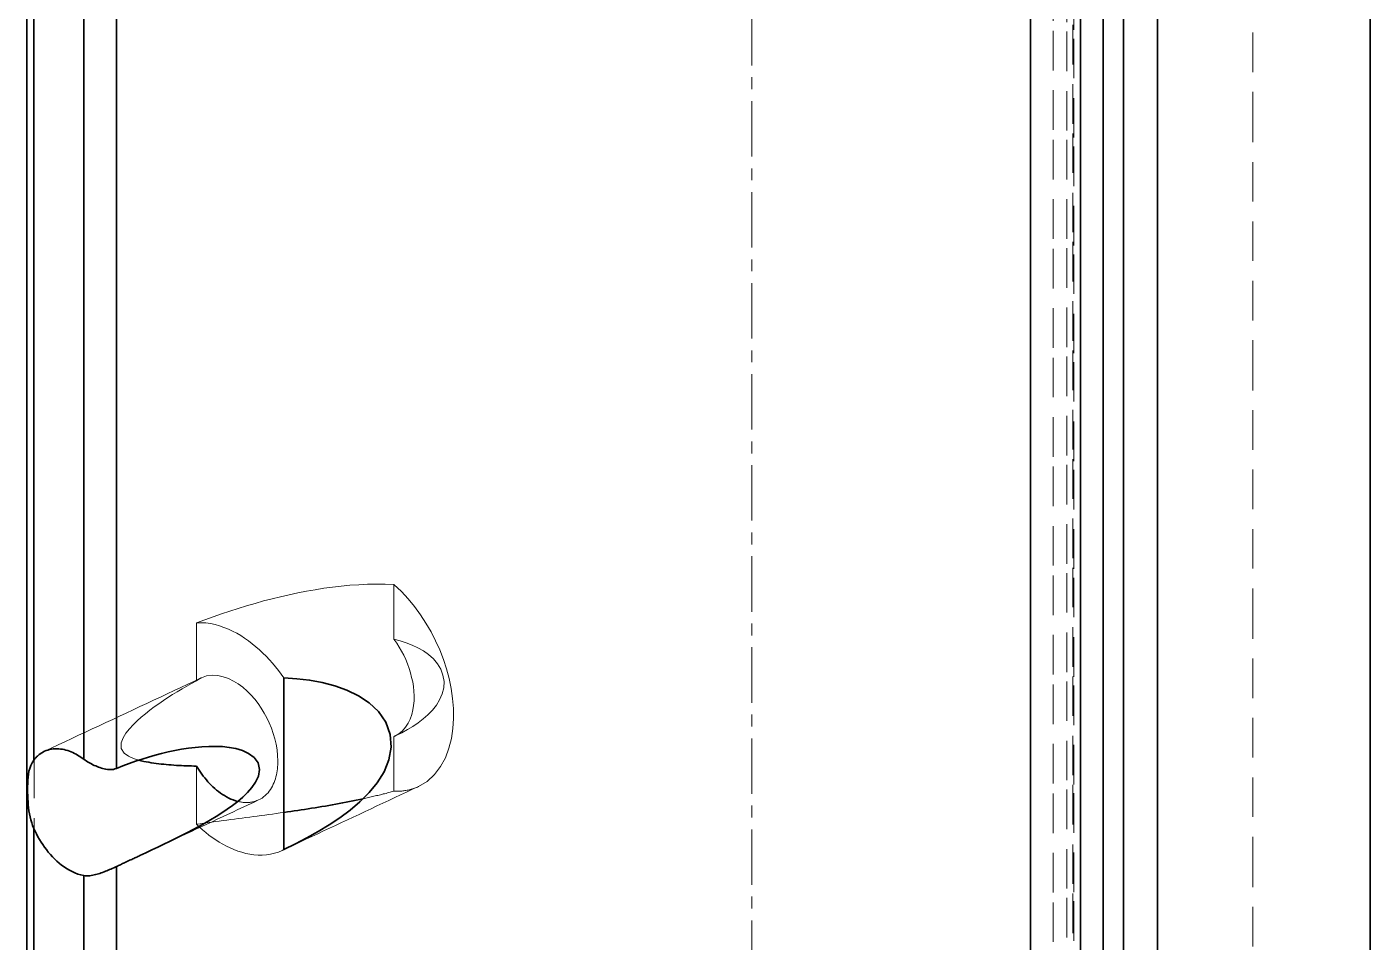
# Model space of a CAD drawing. Header units: millimetres. Extents: x 10 to 410, y 10 to 287.
# Drawn here: x 331.84 to 348.81, y 125.48 to 137.04 of the extents above; entities that cross this region are included whole.
import ezdxf

# ---------------------------------------------------------------- set-up
doc = ezdxf.new("R2010")
doc.units = ezdxf.units.MM
doc.linetypes.add('CENTER', pattern=[1.15, 0.7, -0.15, 0.15, -0.15])
doc.linetypes.add('DASHED', pattern=[0.75, 0.5, -0.25])
for name, color, linetype, lineweight in [('CENTER', 4, 'CENTER', 13), ('HIDDEN', 8, 'DASHED', 18), ('VISIBLE', 7, 'CONTINUOUS', 35)]:
    doc.layers.add(name, color=color, linetype=linetype, lineweight=lineweight)

msp = doc.modelspace()

# ---------------------------------------------------------------- linework, layer by layer
at = {"layer": 'CENTER'}
msp.add_line((341, 94), (341, 178), dxfattribs=at)
at = {"layer": 'HIDDEN'}
for points in [[(331.933, 104.587), (331.933, 107.723), (331.933, 110.86), (331.933, 113.997), (331.933, 117.133), (331.933, 120.27), (331.933, 123.406), (331.933, 126.543), (331.933, 129.679), (331.933, 132.816), (331.933, 135.953), (331.933, 139.089), (331.933, 142.226), (331.933, 145.362), (331.933, 148.499), (331.933, 151.635), (331.933, 154.772), (331.933, 157.909), (331.933, 161.045), (331.933, 164.182), (331.933, 167.318), (331.933, 170.455), (331.933, 173.591), (331.933, 176.728)], [(347.331, 101.215), (347.331, 104.351), (347.331, 107.488), (347.331, 110.624), (347.331, 113.761), (347.331, 116.897), (347.331, 120.034), (347.331, 123.171), (347.331, 126.307), (347.331, 129.444), (347.331, 132.58), (347.331, 135.717), (347.331, 138.853), (347.331, 141.99), (347.331, 145.127), (347.331, 148.263), (347.331, 151.4), (347.331, 154.536), (347.331, 157.673), (347.331, 160.809), (347.331, 163.946), (347.331, 167.082), (347.331, 170.219), (347.331, 173.356)], [(344.808, 121.976), (344.808, 123.352), (344.808, 124.728), (344.808, 126.104), (344.808, 127.48), (344.808, 128.856), (344.808, 130.232), (344.808, 131.608), (344.808, 132.984), (344.808, 134.36), (344.808, 135.736), (344.808, 137.112), (344.808, 138.488), (344.808, 139.864), (344.808, 141.24), (344.808, 142.616), (344.808, 143.992), (344.808, 145.368), (344.808, 146.744), (344.808, 148.12), (344.808, 149.496), (344.808, 150.872), (344.808, 152.248), (344.808, 153.624)], [(345.058, 122.096), (345.058, 123.467), (345.058, 124.839), (345.058, 126.211), (345.058, 127.583), (345.058, 128.955), (345.058, 130.327), (345.058, 131.699), (345.058, 133.071), (345.058, 134.442), (345.058, 135.814), (345.058, 137.186), (345.058, 138.558), (345.058, 139.93), (345.058, 141.302), (345.058, 142.674), (345.058, 144.045), (345.058, 145.417), (345.058, 146.789), (345.058, 148.161), (345.058, 149.533), (345.058, 150.905), (345.058, 152.277), (345.058, 153.649)], [(344.979, 122.048), (344.979, 123.416), (344.979, 124.784), (344.979, 126.152), (344.979, 127.52), (344.979, 128.888), (344.979, 130.255), (344.979, 131.623), (344.979, 132.991), (344.979, 134.359), (344.979, 135.727), (344.979, 137.095), (344.979, 138.462), (344.979, 139.83), (344.979, 141.198), (344.979, 142.566), (344.979, 143.934), (344.979, 145.302), (344.979, 146.669), (344.979, 148.037), (344.979, 149.405), (344.979, 150.773), (344.979, 152.141), (344.979, 153.508)], [(345.067, 122.02), (345.067, 123.382), (345.067, 124.744), (345.067, 126.106), (345.067, 127.467), (345.067, 128.829), (345.067, 130.191), (345.067, 131.553), (345.067, 132.914), (345.067, 134.276), (345.067, 135.638), (345.067, 137), (345.067, 138.362), (345.067, 139.723), (345.067, 141.085), (345.067, 142.447), (345.067, 143.809), (345.067, 145.171), (345.067, 146.532), (345.067, 147.894), (345.067, 149.256), (345.067, 150.618), (345.067, 151.979), (345.067, 153.341)], [(333.984, 129.51), (334.088, 129.549), (334.193, 129.586), (334.298, 129.622), (334.404, 129.658), (334.51, 129.691), (334.616, 129.724), (334.723, 129.755), (334.83, 129.785), (334.938, 129.813), (335.046, 129.839), (335.154, 129.864), (335.263, 129.887), (335.372, 129.909), (335.482, 129.928), (335.592, 129.945), (335.702, 129.96), (335.813, 129.973), (335.923, 129.983), (336.034, 129.991), (336.145, 129.996), (336.257, 129.998), (336.368, 129.997), (336.479, 129.993)], [(336.479, 129.302), (336.479, 129.332), (336.479, 129.362), (336.479, 129.392), (336.479, 129.422), (336.479, 129.452), (336.479, 129.482), (336.479, 129.512), (336.479, 129.542), (336.479, 129.572), (336.479, 129.602), (336.479, 129.632), (336.479, 129.663), (336.479, 129.693), (336.479, 129.723), (336.479, 129.753), (336.479, 129.783), (336.479, 129.813), (336.479, 129.843), (336.479, 129.873), (336.479, 129.903), (336.479, 129.933), (336.479, 129.963), (336.479, 129.993)], [(336.788, 127.441), (336.897, 127.506), (336.991, 127.592), (337.068, 127.693), (337.128, 127.805), (337.173, 127.924), (337.205, 128.047), (337.224, 128.173), (337.232, 128.299), (337.23, 128.427), (337.22, 128.553), (337.201, 128.679), (337.175, 128.804), (337.142, 128.926), (337.103, 129.047), (337.057, 129.166), (337.005, 129.282), (336.947, 129.395), (336.883, 129.506), (336.814, 129.612), (336.739, 129.715), (336.658, 129.813), (336.572, 129.906), (336.479, 129.993)], [(333.984, 129.51), (334.043, 129.511), (334.102, 129.507), (334.16, 129.499), (334.218, 129.487), (334.275, 129.471), (334.331, 129.452), (334.386, 129.43), (334.439, 129.404), (334.492, 129.377), (334.543, 129.347), (334.592, 129.315), (334.641, 129.281), (334.688, 129.245), (334.734, 129.208), (334.778, 129.169), (334.821, 129.128), (334.863, 129.086), (334.904, 129.043), (334.943, 128.999), (334.981, 128.954), (335.018, 128.908), (335.054, 128.861), (335.088, 128.813)], [(333.984, 128.777), (333.984, 128.809), (333.984, 128.841), (333.984, 128.873), (333.984, 128.905), (333.984, 128.937), (333.984, 128.968), (333.984, 129), (333.984, 129.032), (333.984, 129.064), (333.984, 129.096), (333.984, 129.128), (333.984, 129.16), (333.984, 129.192), (333.984, 129.223), (333.984, 129.255), (333.984, 129.287), (333.984, 129.319), (333.984, 129.351), (333.984, 129.383), (333.984, 129.415), (333.984, 129.447), (333.984, 129.478), (333.984, 129.51)], [(336.506, 128.086), (336.578, 128.121), (336.649, 128.16), (336.717, 128.201), (336.784, 128.246), (336.848, 128.295), (336.908, 128.348), (336.964, 128.406), (337.014, 128.469), (337.056, 128.537), (337.088, 128.611), (337.107, 128.689), (337.111, 128.769), (337.098, 128.849), (337.07, 128.924), (337.028, 128.992), (336.976, 129.054), (336.917, 129.107), (336.851, 129.154), (336.781, 129.194), (336.709, 129.228), (336.634, 129.257), (336.557, 129.282), (336.479, 129.302)], [(336.489, 128.078), (336.541, 128.108), (336.586, 128.146), (336.625, 128.191), (336.657, 128.241), (336.683, 128.294), (336.703, 128.35), (336.717, 128.408), (336.726, 128.466), (336.732, 128.525), (336.733, 128.585), (336.73, 128.644), (336.724, 128.703), (336.715, 128.762), (336.702, 128.82), (336.687, 128.877), (336.67, 128.934), (336.65, 128.99), (336.627, 129.045), (336.602, 129.099), (336.575, 129.152), (336.545, 129.203), (336.513, 129.253), (336.479, 129.302)], [(334.045, 128.814), (334.112, 128.838), (334.182, 128.847), (334.253, 128.843), (334.322, 128.829), (334.388, 128.805), (334.452, 128.774), (334.512, 128.737), (334.569, 128.695), (334.622, 128.648), (334.672, 128.598), (334.719, 128.545), (334.762, 128.489), (334.802, 128.431), (334.839, 128.37), (334.873, 128.308), (334.903, 128.244), (334.93, 128.179), (334.954, 128.112), (334.973, 128.044), (334.989, 127.975), (335.001, 127.905), (335.009, 127.835), (335.011, 127.764)], [(332.063, 127.886), (332.149, 127.926), (332.235, 127.966), (332.321, 128.007), (332.408, 128.047), (332.494, 128.088), (332.58, 128.128), (332.666, 128.168), (332.752, 128.209), (332.839, 128.249), (332.925, 128.289), (333.011, 128.33), (333.097, 128.37), (333.183, 128.411), (333.269, 128.451), (333.356, 128.491), (333.442, 128.532), (333.528, 128.572), (333.614, 128.612), (333.7, 128.653), (333.787, 128.693), (333.873, 128.734), (333.959, 128.774), (334.045, 128.814)], [(333.255, 127.774), (333.189, 127.795), (333.125, 127.824), (333.069, 127.864), (333.032, 127.923), (333.031, 127.992), (333.055, 128.057), (333.092, 128.116), (333.136, 128.171), (333.184, 128.222), (333.234, 128.27), (333.286, 128.316), (333.34, 128.361), (333.395, 128.404), (333.45, 128.446), (333.507, 128.487), (333.565, 128.526), (333.623, 128.565), (333.682, 128.602), (333.741, 128.639), (333.801, 128.675), (333.861, 128.71), (333.922, 128.744), (333.984, 128.777)], [(333.984, 128.777), (333.986, 128.779), (333.989, 128.781), (333.991, 128.783), (333.994, 128.785), (333.996, 128.786), (333.999, 128.788), (334.001, 128.79), (334.004, 128.792), (334.007, 128.793), (334.009, 128.795), (334.012, 128.797), (334.015, 128.798), (334.017, 128.8), (334.02, 128.801), (334.023, 128.803), (334.026, 128.804), (334.028, 128.806), (334.031, 128.807), (334.034, 128.809), (334.037, 128.81), (334.039, 128.812), (334.042, 128.813), (334.045, 128.814)], [(336.479, 128.074), (336.48, 128.074), (336.481, 128.075), (336.483, 128.075), (336.484, 128.076), (336.485, 128.076), (336.486, 128.077), (336.487, 128.077), (336.488, 128.078), (336.489, 128.078), (336.491, 128.079), (336.492, 128.079), (336.493, 128.08), (336.494, 128.08), (336.495, 128.081), (336.496, 128.082), (336.498, 128.082), (336.499, 128.083), (336.5, 128.083), (336.501, 128.084), (336.502, 128.084), (336.503, 128.085), (336.504, 128.085), (336.506, 128.086)], [(336.479, 128.074), (336.48, 128.074), (336.48, 128.074), (336.48, 128.074), (336.481, 128.074), (336.481, 128.075), (336.482, 128.075), (336.482, 128.075), (336.483, 128.075), (336.483, 128.075), (336.484, 128.076), (336.484, 128.076), (336.484, 128.076), (336.485, 128.076), (336.485, 128.076), (336.486, 128.077), (336.486, 128.077), (336.487, 128.077), (336.487, 128.077), (336.488, 128.077), (336.488, 128.078), (336.488, 128.078), (336.489, 128.078), (336.489, 128.078)], [(336.479, 127.382), (336.479, 127.412), (336.479, 127.442), (336.479, 127.472), (336.479, 127.502), (336.479, 127.532), (336.479, 127.562), (336.479, 127.592), (336.479, 127.622), (336.479, 127.653), (336.479, 127.683), (336.479, 127.713), (336.479, 127.743), (336.479, 127.773), (336.479, 127.803), (336.479, 127.833), (336.479, 127.863), (336.479, 127.893), (336.479, 127.923), (336.479, 127.953), (336.479, 127.983), (336.479, 128.013), (336.479, 128.044), (336.479, 128.074)], [(336.489, 128.078), (336.49, 128.079), (336.491, 128.079), (336.491, 128.079), (336.492, 128.08), (336.493, 128.08), (336.494, 128.08), (336.494, 128.081), (336.495, 128.081), (336.496, 128.081), (336.496, 128.082), (336.497, 128.082), (336.498, 128.082), (336.499, 128.083), (336.499, 128.083), (336.5, 128.083), (336.501, 128.084), (336.501, 128.084), (336.502, 128.084), (336.503, 128.085), (336.503, 128.085), (336.504, 128.085), (336.505, 128.086), (336.506, 128.086)], [(333.984, 126.966), (333.984, 126.998), (333.984, 127.029), (333.984, 127.061), (333.984, 127.093), (333.984, 127.125), (333.984, 127.157), (333.984, 127.189), (333.984, 127.221), (333.984, 127.253), (333.984, 127.284), (333.984, 127.316), (333.984, 127.348), (333.984, 127.38), (333.984, 127.412), (333.984, 127.444), (333.984, 127.476), (333.984, 127.508), (333.984, 127.539), (333.984, 127.571), (333.984, 127.603), (333.984, 127.635), (333.984, 127.667), (333.984, 127.699)], [(335.011, 127.764), (335.011, 127.739), (335.01, 127.714), (335.008, 127.689), (335.006, 127.664), (335.002, 127.639), (334.998, 127.614), (334.993, 127.589), (334.987, 127.565), (334.98, 127.54), (334.972, 127.516), (334.964, 127.493), (334.954, 127.47), (334.943, 127.447), (334.93, 127.425), (334.917, 127.404), (334.903, 127.383), (334.887, 127.363), (334.87, 127.345), (334.852, 127.327), (334.832, 127.311), (334.812, 127.296), (334.79, 127.283), (334.768, 127.272)], [(335.066, 126.635), (335.141, 126.67), (335.216, 126.705), (335.291, 126.74), (335.366, 126.775), (335.441, 126.81), (335.515, 126.845), (335.59, 126.88), (335.665, 126.915), (335.74, 126.95), (335.815, 126.985), (335.89, 127.02), (335.965, 127.055), (336.039, 127.09), (336.114, 127.125), (336.189, 127.16), (336.264, 127.196), (336.339, 127.231), (336.414, 127.266), (336.488, 127.301), (336.563, 127.336), (336.638, 127.371), (336.713, 127.406), (336.788, 127.441)], [(336.479, 127.382), (336.462, 127.377), (336.445, 127.373), (336.429, 127.368), (336.412, 127.364), (336.395, 127.36), (336.378, 127.355), (336.361, 127.351), (336.344, 127.347), (336.327, 127.342), (336.31, 127.338), (336.293, 127.334), (336.276, 127.33), (336.259, 127.326), (336.242, 127.322), (336.225, 127.318), (336.208, 127.314), (336.191, 127.31), (336.174, 127.306), (336.157, 127.302), (336.14, 127.298), (336.123, 127.295), (336.106, 127.291), (336.089, 127.287)], [(336.479, 127.382), (336.493, 127.381), (336.507, 127.381), (336.52, 127.381), (336.534, 127.382), (336.548, 127.382), (336.562, 127.383), (336.576, 127.384), (336.589, 127.386), (336.603, 127.387), (336.617, 127.389), (336.63, 127.391), (336.644, 127.394), (336.657, 127.397), (336.671, 127.4), (336.684, 127.403), (336.698, 127.407), (336.711, 127.411), (336.724, 127.415), (336.737, 127.42), (336.75, 127.425), (336.763, 127.43), (336.775, 127.435), (336.788, 127.441)], [(333.268, 126.569), (333.333, 126.6), (333.398, 126.63), (333.464, 126.661), (333.529, 126.691), (333.594, 126.722), (333.659, 126.752), (333.724, 126.783), (333.79, 126.813), (333.855, 126.844), (333.92, 126.875), (333.985, 126.905), (334.051, 126.936), (334.116, 126.966), (334.181, 126.997), (334.246, 127.027), (334.311, 127.058), (334.377, 127.088), (334.442, 127.119), (334.507, 127.149), (334.572, 127.18), (334.637, 127.211), (334.703, 127.241), (334.768, 127.272)], [(334.768, 127.272), (334.757, 127.267), (334.746, 127.263), (334.735, 127.258), (334.724, 127.255), (334.713, 127.252), (334.702, 127.249), (334.69, 127.246), (334.679, 127.244), (334.667, 127.242), (334.656, 127.241), (334.644, 127.24), (334.632, 127.239), (334.621, 127.239), (334.609, 127.239), (334.597, 127.239), (334.586, 127.24), (334.574, 127.241), (334.562, 127.242), (334.551, 127.244), (334.539, 127.246), (334.528, 127.248), (334.516, 127.251), (334.505, 127.254)], [(335.088, 127.114), (335.04, 127.107), (334.992, 127.1), (334.944, 127.093), (334.896, 127.087), (334.848, 127.08), (334.8, 127.074), (334.752, 127.067), (334.704, 127.061), (334.656, 127.055), (334.608, 127.048), (334.56, 127.042), (334.512, 127.036), (334.464, 127.03), (334.416, 127.023), (334.368, 127.017), (334.32, 127.011), (334.272, 127.005), (334.224, 126.998), (334.176, 126.992), (334.128, 126.985), (334.08, 126.979), (334.032, 126.972), (333.984, 126.966)], [(335.066, 126.635), (335.018, 126.614), (334.968, 126.598), (334.917, 126.586), (334.866, 126.579), (334.813, 126.575), (334.761, 126.575), (334.709, 126.579), (334.657, 126.586), (334.606, 126.596), (334.555, 126.61), (334.505, 126.626), (334.457, 126.644), (334.409, 126.665), (334.361, 126.688), (334.315, 126.712), (334.27, 126.739), (334.226, 126.767), (334.183, 126.797), (334.141, 126.828), (334.1, 126.861), (334.06, 126.895), (334.022, 126.93), (333.984, 126.966)], [(335.088, 126.645), (335.087, 126.645), (335.086, 126.644), (335.085, 126.644), (335.084, 126.643), (335.083, 126.643), (335.082, 126.642), (335.081, 126.642), (335.08, 126.641), (335.08, 126.641), (335.079, 126.64), (335.078, 126.64), (335.077, 126.639), (335.076, 126.639), (335.075, 126.639), (335.074, 126.638), (335.073, 126.638), (335.072, 126.637), (335.071, 126.637), (335.07, 126.636), (335.069, 126.636), (335.068, 126.635), (335.067, 126.635), (335.066, 126.635)]]:
    msp.add_lwpolyline(points, dxfattribs=at)
at = {"layer": 'VISIBLE'}
for points in [[(331.84, 104.487), (331.84, 107.624), (331.84, 110.76), (331.84, 113.897), (331.84, 117.033), (331.84, 120.17), (331.84, 123.306), (331.84, 126.443), (331.84, 129.579), (331.84, 132.716), (331.84, 135.853), (331.84, 138.989), (331.84, 142.126), (331.84, 145.262), (331.84, 148.399), (331.84, 151.535), (331.84, 154.672), (331.84, 157.809), (331.84, 160.945), (331.84, 164.082), (331.84, 167.218), (331.84, 170.355), (331.84, 173.491), (331.84, 176.628)], [(348.812, 101.215), (348.812, 104.351), (348.812, 107.488), (348.812, 110.624), (348.812, 113.761), (348.812, 116.897), (348.812, 120.034), (348.812, 123.171), (348.812, 126.307), (348.812, 129.444), (348.812, 132.58), (348.812, 135.717), (348.812, 138.853), (348.812, 141.99), (348.812, 145.127), (348.812, 148.263), (348.812, 151.4), (348.812, 154.536), (348.812, 157.673), (348.812, 160.809), (348.812, 163.946), (348.812, 167.082), (348.812, 170.219), (348.812, 173.356)], [(346.124, 98.044), (346.124, 101.18), (346.124, 104.317), (346.124, 107.453), (346.124, 110.59), (346.124, 113.727), (346.124, 116.863), (346.124, 120), (346.124, 123.136), (346.124, 126.273), (346.124, 129.409), (346.124, 132.546), (346.124, 135.683), (346.124, 138.819), (346.124, 141.956), (346.124, 145.092), (346.124, 148.229), (346.124, 151.365), (346.124, 154.502), (346.124, 157.639), (346.124, 160.775), (346.124, 163.912), (346.124, 167.048), (346.124, 170.185)], [(344.521, 102.907), (344.521, 105.644), (344.521, 108.382), (344.521, 111.119), (344.521, 113.856), (344.521, 116.594), (344.521, 119.331), (344.521, 122.069), (344.521, 124.806), (344.521, 127.543), (344.521, 130.281), (344.521, 133.018), (344.521, 135.755), (344.521, 138.493), (344.521, 141.23), (344.521, 143.968), (344.521, 146.705), (344.521, 149.442), (344.521, 152.18), (344.521, 154.917), (344.521, 157.654), (344.521, 160.392), (344.521, 163.129), (344.521, 165.866)], [(345.152, 102.616), (345.152, 105.353), (345.152, 108.091), (345.152, 110.828), (345.152, 113.566), (345.152, 116.303), (345.152, 119.04), (345.152, 121.778), (345.152, 124.515), (345.152, 127.252), (345.152, 129.99), (345.152, 132.727), (345.152, 135.464), (345.152, 138.202), (345.152, 140.939), (345.152, 143.677), (345.152, 146.414), (345.152, 149.151), (345.152, 151.889), (345.152, 154.626), (345.152, 157.363), (345.152, 160.101), (345.152, 162.838), (345.152, 165.576)], [(331.928, 127.774), (331.928, 129.162), (331.928, 130.55), (331.928, 131.939), (331.928, 133.327), (331.928, 134.715), (331.928, 136.103), (331.928, 137.492), (331.928, 138.88), (331.928, 140.268), (331.928, 141.656), (331.928, 143.045), (331.928, 144.433), (331.928, 145.821), (331.928, 147.209), (331.928, 148.598), (331.928, 149.986), (331.928, 151.374), (331.928, 152.762), (331.928, 154.151), (331.928, 155.539), (331.928, 156.927), (331.928, 158.315), (331.928, 159.704)], [(332.971, 127.669), (332.971, 129.041), (332.971, 130.413), (332.971, 131.784), (332.971, 133.156), (332.971, 134.528), (332.971, 135.9), (332.971, 137.272), (332.971, 138.644), (332.971, 140.016), (332.971, 141.388), (332.971, 142.759), (332.971, 144.131), (332.971, 145.503), (332.971, 146.875), (332.971, 148.247), (332.971, 149.619), (332.971, 150.991), (332.971, 152.362), (332.971, 153.734), (332.971, 155.106), (332.971, 156.478), (332.971, 157.85), (332.971, 159.222)], [(332.559, 127.787), (332.559, 129.149), (332.559, 130.511), (332.559, 131.873), (332.559, 133.234), (332.559, 134.596), (332.559, 135.958), (332.559, 137.32), (332.559, 138.682), (332.559, 140.043), (332.559, 141.405), (332.559, 142.767), (332.559, 144.129), (332.559, 145.49), (332.559, 146.852), (332.559, 148.214), (332.559, 149.576), (332.559, 150.938), (332.559, 152.299), (332.559, 153.661), (332.559, 155.023), (332.559, 156.385), (332.559, 157.747), (332.559, 159.108)], [(345.698, 121.425), (345.698, 122.813), (345.698, 124.201), (345.698, 125.589), (345.698, 126.978), (345.698, 128.366), (345.698, 129.754), (345.698, 131.142), (345.698, 132.531), (345.698, 133.919), (345.698, 135.307), (345.698, 136.695), (345.698, 138.084), (345.698, 139.472), (345.698, 140.86), (345.698, 142.248), (345.698, 143.637), (345.698, 145.025), (345.698, 146.413), (345.698, 147.801), (345.698, 149.19), (345.698, 150.578), (345.698, 151.966), (345.698, 153.354)], [(345.439, 121.808), (345.439, 123.173), (345.439, 124.538), (345.439, 125.904), (345.439, 127.269), (345.439, 128.635), (345.439, 130), (345.439, 131.365), (345.439, 132.731), (345.439, 134.096), (345.439, 135.461), (345.439, 136.827), (345.439, 138.192), (345.439, 139.557), (345.439, 140.923), (345.439, 142.288), (345.439, 143.653), (345.439, 145.019), (345.439, 146.384), (345.439, 147.75), (345.439, 149.115), (345.439, 150.48), (345.439, 151.846), (345.439, 153.211)], [(335.088, 126.645), (335.234, 126.717), (335.378, 126.793), (335.52, 126.872), (335.659, 126.957), (335.795, 127.047), (335.925, 127.144), (336.049, 127.25), (336.165, 127.364), (336.268, 127.49), (336.354, 127.628), (336.415, 127.779), (336.444, 127.939), (336.431, 128.1), (336.375, 128.253), (336.283, 128.387), (336.164, 128.498), (336.029, 128.589), (335.883, 128.66), (335.73, 128.715), (335.572, 128.756), (335.412, 128.785), (335.25, 128.803), (335.088, 128.813)], [(335.088, 126.645), (335.088, 126.739), (335.088, 126.834), (335.088, 126.928), (335.088, 127.022), (335.088, 127.116), (335.088, 127.211), (335.088, 127.305), (335.088, 127.399), (335.088, 127.493), (335.088, 127.587), (335.088, 127.682), (335.088, 127.776), (335.088, 127.87), (335.088, 127.964), (335.088, 128.059), (335.088, 128.153), (335.088, 128.247), (335.088, 128.341), (335.088, 128.436), (335.088, 128.53), (335.088, 128.624), (335.088, 128.718), (335.088, 128.813)], [(331.928, 127.774), (331.933, 127.78), (331.937, 127.786), (331.942, 127.792), (331.947, 127.798), (331.952, 127.804), (331.958, 127.809), (331.963, 127.815), (331.968, 127.82), (331.974, 127.825), (331.98, 127.831), (331.986, 127.836), (331.991, 127.841), (331.997, 127.845), (332.004, 127.85), (332.01, 127.855), (332.016, 127.859), (332.023, 127.863), (332.029, 127.867), (332.036, 127.871), (332.042, 127.875), (332.049, 127.879), (332.056, 127.882), (332.063, 127.886)], [(332.063, 127.886), (332.084, 127.895), (332.106, 127.902), (332.128, 127.908), (332.151, 127.913), (332.174, 127.916), (332.197, 127.918), (332.22, 127.918), (332.243, 127.917), (332.266, 127.915), (332.289, 127.912), (332.311, 127.907), (332.334, 127.902), (332.356, 127.895), (332.378, 127.888), (332.399, 127.879), (332.421, 127.87), (332.442, 127.86), (332.462, 127.85), (332.482, 127.838), (332.502, 127.826), (332.521, 127.814), (332.541, 127.801), (332.559, 127.787)], [(332.971, 127.669), (333.051, 127.701), (333.132, 127.731), (333.213, 127.76), (333.295, 127.787), (333.377, 127.813), (333.46, 127.836), (333.543, 127.858), (333.627, 127.878), (333.711, 127.896), (333.796, 127.912), (333.881, 127.926), (333.967, 127.936), (334.053, 127.944), (334.139, 127.948), (334.225, 127.949), (334.311, 127.945), (334.397, 127.936), (334.481, 127.92), (334.564, 127.896), (334.642, 127.86), (334.711, 127.809), (334.761, 127.739), (334.779, 127.655)], [(331.928, 126.912), (331.913, 126.948), (331.901, 126.984), (331.89, 127.021), (331.881, 127.059), (331.873, 127.097), (331.867, 127.135), (331.862, 127.173), (331.858, 127.211), (331.855, 127.25), (331.852, 127.288), (331.851, 127.327), (331.85, 127.365), (331.849, 127.404), (331.85, 127.442), (331.851, 127.481), (331.853, 127.519), (331.856, 127.558), (331.86, 127.596), (331.867, 127.634), (331.877, 127.671), (331.89, 127.707), (331.907, 127.742), (331.928, 127.774)], [(332.559, 127.787), (332.575, 127.776), (332.591, 127.765), (332.607, 127.755), (332.624, 127.745), (332.64, 127.735), (332.657, 127.726), (332.675, 127.717), (332.692, 127.709), (332.71, 127.701), (332.727, 127.694), (332.745, 127.687), (332.763, 127.68), (332.782, 127.674), (332.8, 127.669), (332.819, 127.664), (332.838, 127.66), (332.857, 127.658), (332.876, 127.656), (332.896, 127.655), (332.915, 127.656), (332.934, 127.658), (332.953, 127.663), (332.971, 127.669)], [(333.984, 127.699), (333.952, 127.7), (333.92, 127.701), (333.888, 127.702), (333.856, 127.703), (333.824, 127.704), (333.792, 127.706), (333.761, 127.707), (333.729, 127.709), (333.697, 127.711), (333.665, 127.714), (333.633, 127.716), (333.601, 127.719), (333.57, 127.722), (333.538, 127.725), (333.506, 127.729), (333.475, 127.733), (333.443, 127.737), (333.411, 127.742), (333.38, 127.747), (333.349, 127.753), (333.317, 127.759), (333.286, 127.766), (333.255, 127.774)], [(334.779, 127.655), (334.765, 127.573), (334.73, 127.498), (334.683, 127.429), (334.628, 127.366), (334.569, 127.308), (334.505, 127.254), (334.439, 127.203), (334.372, 127.154), (334.302, 127.108), (334.232, 127.063), (334.16, 127.02), (334.088, 126.979), (334.015, 126.938), (333.942, 126.899), (333.868, 126.86), (333.794, 126.822), (333.719, 126.785), (333.644, 126.748), (333.569, 126.712), (333.494, 126.676), (333.419, 126.64), (333.343, 126.604), (333.268, 126.569)], [(334.505, 127.254), (334.476, 127.262), (334.447, 127.272), (334.418, 127.283), (334.391, 127.296), (334.364, 127.31), (334.337, 127.326), (334.311, 127.342), (334.286, 127.359), (334.262, 127.377), (334.238, 127.397), (334.215, 127.416), (334.192, 127.437), (334.17, 127.458), (334.149, 127.48), (334.128, 127.502), (334.108, 127.525), (334.088, 127.549), (334.069, 127.573), (334.051, 127.597), (334.033, 127.622), (334.016, 127.647), (334, 127.673), (333.984, 127.699)], [(336.089, 127.287), (336.046, 127.278), (336.003, 127.269), (335.96, 127.26), (335.916, 127.251), (335.873, 127.243), (335.829, 127.234), (335.786, 127.226), (335.743, 127.218), (335.699, 127.21), (335.656, 127.203), (335.612, 127.195), (335.568, 127.188), (335.525, 127.18), (335.481, 127.173), (335.438, 127.166), (335.394, 127.159), (335.35, 127.152), (335.307, 127.146), (335.263, 127.139), (335.219, 127.133), (335.175, 127.126), (335.132, 127.12), (335.088, 127.114)], [(332.559, 126.317), (332.521, 126.325), (332.484, 126.336), (332.447, 126.35), (332.411, 126.366), (332.377, 126.384), (332.343, 126.404), (332.31, 126.426), (332.279, 126.449), (332.248, 126.474), (332.219, 126.5), (332.191, 126.526), (332.163, 126.554), (332.137, 126.583), (332.111, 126.613), (332.087, 126.644), (332.064, 126.675), (332.041, 126.707), (332.02, 126.74), (331.999, 126.773), (331.98, 126.807), (331.962, 126.842), (331.944, 126.877), (331.928, 126.912)], [(331.928, 104.389), (331.928, 105.368), (331.928, 106.348), (331.928, 107.327), (331.928, 108.306), (331.928, 109.286), (331.928, 110.265), (331.928, 111.244), (331.928, 112.223), (331.928, 113.203), (331.928, 114.182), (331.928, 115.161), (331.928, 116.14), (331.928, 117.12), (331.928, 118.099), (331.928, 119.078), (331.928, 120.057), (331.928, 121.037), (331.928, 122.016), (331.928, 122.995), (331.928, 123.975), (331.928, 124.954), (331.928, 125.933), (331.928, 126.912)], [(333.268, 126.569), (333.255, 126.563), (333.242, 126.557), (333.229, 126.551), (333.216, 126.545), (333.203, 126.539), (333.191, 126.533), (333.178, 126.527), (333.165, 126.521), (333.152, 126.515), (333.139, 126.509), (333.126, 126.503), (333.113, 126.497), (333.1, 126.491), (333.087, 126.485), (333.074, 126.479), (333.061, 126.473), (333.049, 126.467), (333.036, 126.46), (333.023, 126.454), (333.01, 126.448), (332.997, 126.442), (332.984, 126.436), (332.971, 126.43)], [(332.559, 126.317), (332.578, 126.314), (332.597, 126.314), (332.615, 126.314), (332.634, 126.315), (332.653, 126.317), (332.672, 126.32), (332.69, 126.324), (332.708, 126.328), (332.727, 126.333), (332.745, 126.338), (332.763, 126.344), (332.78, 126.35), (332.798, 126.356), (332.816, 126.363), (332.833, 126.37), (332.851, 126.377), (332.868, 126.384), (332.885, 126.392), (332.903, 126.399), (332.92, 126.407), (332.937, 126.415), (332.954, 126.422), (332.971, 126.43)], [(332.559, 125.085), (332.559, 125.138), (332.559, 125.192), (332.559, 125.245), (332.559, 125.299), (332.559, 125.352), (332.559, 125.406), (332.559, 125.46), (332.559, 125.513), (332.559, 125.567), (332.559, 125.62), (332.559, 125.674), (332.559, 125.728), (332.559, 125.781), (332.559, 125.835), (332.559, 125.888), (332.559, 125.942), (332.559, 125.995), (332.559, 126.049), (332.559, 126.103), (332.559, 126.156), (332.559, 126.21), (332.559, 126.263), (332.559, 126.317)], [(332.971, 104.096), (332.971, 105.067), (332.971, 106.038), (332.971, 107.009), (332.971, 107.98), (332.971, 108.951), (332.971, 109.922), (332.971, 110.893), (332.971, 111.864), (332.971, 112.835), (332.971, 113.806), (332.971, 114.777), (332.971, 115.749), (332.971, 116.72), (332.971, 117.691), (332.971, 118.662), (332.971, 119.633), (332.971, 120.604), (332.971, 121.575), (332.971, 122.546), (332.971, 123.517), (332.971, 124.488), (332.971, 125.459), (332.971, 126.43)]]:
    msp.add_lwpolyline(points, dxfattribs=at)

doc.saveas('drawing.dxf')
